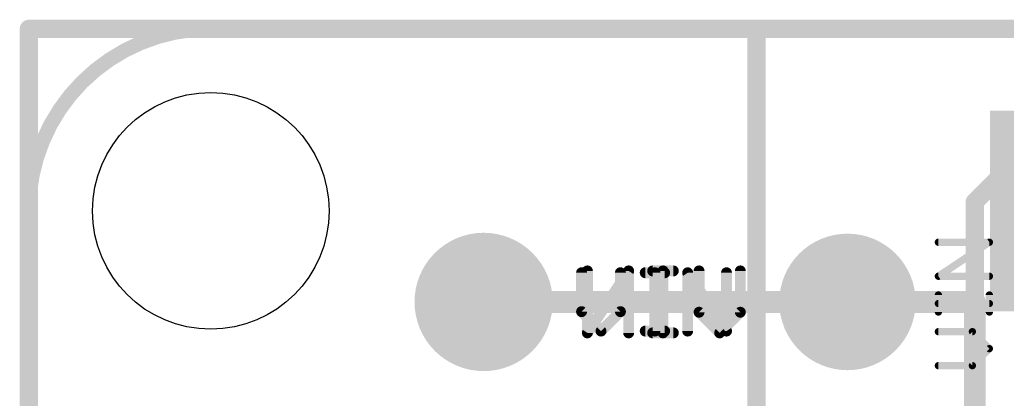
# Model space of a CAD drawing. Extents: x -30 to 77, y -16 to 37.
# Drawn here: x -0.13 to 13.66, y 30.39 to 35.69 of the extents above; entities that cross this region are included whole.
import ezdxf

# ---------------------------------------------------------------- set-up
doc = ezdxf.new("R2010")
doc.units = 0
for name, color, linetype in [('1', 12, 'CONTINUOUS'), ('16', 132, 'CONTINUOUS'), ('17', 110, 'CONTINUOUS'), ('20', 53, 'CONTINUOUS'), ('21', 41, 'CONTINUOUS'), ('22', 40, 'CONTINUOUS'), ('51', 53, 'CONTINUOUS')]:
    doc.layers.add(name, color=color, linetype=linetype)

# ---------------------------------------------------------------- blocks, each defined once
blk = doc.blocks.new('RECT')
blk.add_solid([(-0.5, -0.5), (0.5, -0.5), (-0.5, 0.5), (0.5, 0.5)])
blk = doc.blocks.new('ROUNDP')
at = {"const_width": 0.5}
blk.add_lwpolyline([(0, -0.25, 1), (0, 0.25, 1), (0, -0.25)], format="xyb", dxfattribs=at)

msp = doc.modelspace()

# ---------------------------------------------------------------- linework, layer by layer
at = {"layer": '1'}
for points, const_width in [([(0, 35.56), (0, 0)], 0.254), ([(40.64, 35.56), (0, 35.56)], 0.254), ([(14.859, 34.798), (13.208, 33.147)], 0.254), ([(13.208, 33.147), (13.208, 31.75)], 0.254), ([(6.35, 31.75), (11.43, 31.75)], 0.3048), ([(6.35, 31.75), (11.43, 31.75)], 0.3048), ([(11.43, 31.75), (13.208, 31.75)], 0.3048), ([(13.208, 31.75), (13.208, 22.352)], 0.3048)]:
    msp.add_lwpolyline(points, dxfattribs=dict(at, const_width=const_width))
for points, const_width in [([(0.0635, 35.56, 1), (-0.0635, 35.56)], 0.127), ([(0, 35.6235, 1), (0, 35.4965)], 0.127), ([(13.2715, 33.147, 1), (13.1445, 33.147)], 0.127), ([(13.1631, 33.1919, 1), (13.2529, 33.1021)], 0.127), ([(6.35, 31.8262, 1), (6.35, 31.6738)], 0.1524), ([(6.35, 31.8262, 1), (6.35, 31.6738)], 0.1524), ([(11.43, 31.8262, 1), (11.43, 31.6738)], 0.1524), ([(11.43, 31.6738, 1), (11.43, 31.8262)], 0.1524), ([(11.43, 31.6738, 1), (11.43, 31.8262)], 0.1524), ([(13.2842, 31.75, 1), (13.1318, 31.75)], 0.1524), ([(13.208, 31.6738, 1), (13.208, 31.8262)], 0.1524), ([(13.1445, 31.75, 1), (13.2715, 31.75)], 0.127)]:
    msp.add_lwpolyline(points, format="xyb", dxfattribs=dict(at, const_width=const_width))
at = {"layer": '16', "const_width": 0.254}
for points in [[(0, 35.56), (0, 0)], [(40.64, 35.56), (0, 35.56)]]:
    msp.add_lwpolyline(points, dxfattribs=at)
at = {"layer": '16', "const_width": 0.127}
for points in [[(0.0635, 35.56, 1), (-0.0635, 35.56)], [(0, 35.6235, 1), (0, 35.4965)]]:
    msp.add_lwpolyline(points, format="xyb", dxfattribs=at)
at = {"layer": '20'}
for points, const_width in [([(2.54, 35.56, 0.4142), (0, 33.02)], 0.2032), ([(2.54, 35.6108, 1), (2.54, 35.5092)], 0.1016), ([(2.54, 35.5092, 1), (2.54, 35.6108)], 0.1016), ([(0.0508, 33.02, 1), (-0.0508, 33.02)], 0.1016), ([(-0.0508, 33.02, 1), (0.0508, 33.02)], 0.1016)]:
    msp.add_lwpolyline(points, format="xyb", dxfattribs=dict(at, const_width=const_width))
at = {"layer": '20', "const_width": 0.2032}
for points in [[(2.54, 35.56), (38.1, 35.56)], [(0, 2.54), (0, 33.02)]]:
    msp.add_lwpolyline(points, dxfattribs=at)
at = {"layer": '20'}
msp.add_circle((2.54, 33.02), 1.651, dxfattribs=at)
at = {"layer": '21'}
for points, const_width in [([(10.16, 2.54), (10.16, 35.56)], 0.254), ([(10.16, 35.56), (30.48, 35.56)], 0.254), ([(7.7177, 32.1571), (7.7177, 31.6148)], 0.1524), ([(8.26, 31.6148), (8.26, 32.1571)], 0.1524), ([(8.6065, 32.1571), (8.8776, 32.1571)], 0.1524), ([(8.742, 31.3436), (8.742, 32.1571)], 0.1524), ([(9.1989, 31.3436), (9.1989, 32.1571)], 0.1524), ([(9.1989, 32.1571), (9.7413, 31.3436)], 0.1524), ([(9.7413, 31.3436), (9.7413, 32.1571)], 0.1524), ([(7.7177, 31.6148), (7.9889, 31.3436)], 0.1524), ([(7.9889, 31.3436), (8.26, 31.6148)], 0.1524), ([(8.6065, 31.3436), (8.8776, 31.3436)], 0.1524)]:
    msp.add_lwpolyline(points, dxfattribs=dict(at, const_width=const_width))
for points, const_width in [([(10.2235, 35.56, 1), (10.0965, 35.56)], 0.127), ([(10.16, 35.6235, 1), (10.16, 35.4965)], 0.127), ([(7.7558, 32.1571, 1), (7.6796, 32.1571)], 0.0762), ([(8.2981, 32.1571, 1), (8.2219, 32.1571)], 0.0762), ([(8.6065, 32.1952, 1), (8.6065, 32.119)], 0.0762), ([(8.7801, 32.1571, 1), (8.7039, 32.1571)], 0.0762), ([(8.8776, 32.119, 1), (8.8776, 32.1952)], 0.0762), ([(9.237, 32.1571, 1), (9.1608, 32.1571)], 0.0762), ([(9.2306, 32.1782, 1), (9.1672, 32.136)], 0.0762), ([(9.7794, 32.1571, 1), (9.7032, 32.1571)], 0.0762), ([(7.7447, 31.6417, 1), (7.6908, 31.5878)], 0.0762), ([(7.6796, 31.6148, 1), (7.7558, 31.6148)], 0.0762), ([(8.2219, 31.6148, 1), (8.2981, 31.6148)], 0.0762), ([(8.287, 31.5878, 1), (8.2331, 31.6417)], 0.0762), ([(7.9619, 31.3705, 1), (8.0158, 31.3167)], 0.0762), ([(7.9619, 31.3167, 1), (8.0158, 31.3705)], 0.0762), ([(8.6065, 31.3817, 1), (8.6065, 31.3055)], 0.0762), ([(8.7039, 31.3436, 1), (8.7801, 31.3436)], 0.0762), ([(8.8776, 31.3055, 1), (8.8776, 31.3817)], 0.0762), ([(9.1608, 31.3436, 1), (9.237, 31.3436)], 0.0762), ([(9.7032, 31.3436, 1), (9.7794, 31.3436)], 0.0762), ([(9.7096, 31.3225, 1), (9.773, 31.3647)], 0.0762)]:
    msp.add_lwpolyline(points, format="xyb", dxfattribs=dict(at, const_width=const_width))
at = {"layer": '22', "const_width": 0.1524}
for points in [[(8.375, 32.1825), (7.7987, 31.3182)], [(7.7987, 31.3182), (7.7987, 32.1825)], [(8.375, 31.3182), (8.375, 32.1825)], [(8.9986, 32.1825), (8.7105, 32.1825)], [(8.8546, 31.3182), (8.8546, 32.1825)], [(9.3579, 31.6063), (9.3579, 32.1825)], [(9.9342, 32.1825), (9.9342, 31.6063)], [(9.646, 31.3182), (9.3579, 31.6063)], [(9.9342, 31.6063), (9.646, 31.3182)], [(8.9986, 31.3182), (8.7105, 31.3182)]]:
    msp.add_lwpolyline(points, dxfattribs=at)
at = {"layer": '22', "const_width": 0.0762}
for points in [[(7.8368, 32.1825, 1), (7.7606, 32.1825)], [(8.4131, 32.1825, 1), (8.3369, 32.1825)], [(8.4067, 32.1614, 1), (8.3433, 32.2037)], [(8.7105, 32.2206, 1), (8.7105, 32.1444)], [(8.8927, 32.1825, 1), (8.8165, 32.1825)], [(8.9986, 32.1444, 1), (8.9986, 32.2206)], [(9.396, 32.1825, 1), (9.3198, 32.1825)], [(9.9723, 32.1825, 1), (9.8961, 32.1825)], [(9.3849, 31.6333, 1), (9.331, 31.5794)], [(9.3198, 31.6063, 1), (9.396, 31.6063)], [(9.8961, 31.6063, 1), (9.9723, 31.6063)], [(9.9611, 31.5794, 1), (9.9072, 31.6333)], [(7.767, 31.3393, 1), (7.8304, 31.2971)], [(7.7606, 31.3182, 1), (7.8368, 31.3182)], [(8.3369, 31.3182, 1), (8.4131, 31.3182)], [(8.7105, 31.3563, 1), (8.7105, 31.2801)], [(8.8165, 31.3182, 1), (8.8927, 31.3182)], [(8.9986, 31.2801, 1), (8.9986, 31.3563)], [(9.6191, 31.3451, 1), (9.673, 31.2913)], [(9.6191, 31.2913, 1), (9.673, 31.3451)]]:
    msp.add_lwpolyline(points, format="xyb", dxfattribs=at)
at = {"layer": '51', "const_width": 0.1016}
for points in [[(12.6994, 32.1084), (13.4112, 32.5829)], [(13.4112, 32.5829), (12.6994, 32.5829)], [(13.4112, 32.1084), (12.6994, 32.1084)], [(12.6994, 31.6094), (12.6994, 31.8467)], [(13.4112, 31.6094), (13.4112, 31.8467)], [(13.4112, 31.7281), (12.6994, 31.7281)], [(13.1739, 31.3355), (12.6994, 31.3355)], [(13.4112, 31.0983), (13.1739, 31.3355)], [(13.1739, 30.861), (13.4112, 31.0983)], [(12.6994, 30.861), (13.1739, 30.861)]]:
    msp.add_lwpolyline(points, dxfattribs=at)
at = {"layer": '51', "const_width": 0.0508}
for points in [[(12.6994, 32.6083, 1), (12.6994, 32.5575)], [(13.4253, 32.5618, 1), (13.3971, 32.604)], [(13.4112, 32.5575, 1), (13.4112, 32.6083)], [(12.6994, 32.1338, 1), (12.6994, 32.083)], [(12.6853, 32.1295, 1), (12.7135, 32.0872)], [(13.4112, 32.083, 1), (13.4112, 32.1338)], [(12.7248, 31.8467, 1), (12.674, 31.8467)], [(13.4366, 31.8467, 1), (13.3858, 31.8467)], [(12.6994, 31.7535, 1), (12.6994, 31.7027)], [(13.4112, 31.7027, 1), (13.4112, 31.7535)], [(12.674, 31.6094, 1), (12.7248, 31.6094)], [(13.3858, 31.6094, 1), (13.4366, 31.6094)], [(12.6994, 31.3609, 1), (12.6994, 31.3101)], [(13.1919, 31.3535, 1), (13.156, 31.3176)], [(13.1739, 31.3101, 1), (13.1739, 31.3609)], [(13.4292, 31.0803, 1), (13.3932, 31.1162)], [(13.3932, 31.0803, 1), (13.4292, 31.1162)], [(12.6994, 30.8864, 1), (12.6994, 30.8356)], [(13.156, 30.879, 1), (13.1919, 30.843)], [(13.1739, 30.8356, 1), (13.1739, 30.8864)]]:
    msp.add_lwpolyline(points, format="xyb", dxfattribs=at)

# ---------------------------------------------------------------- block references
at = {"layer": '16', "xscale": 2.8, "yscale": 2.4, "rotation": 270}
msp.add_blockref('RECT', (14.62, 33.02), dxfattribs=at)
at = {"layer": '17', "xscale": 1.9304, "yscale": 1.9304, "rotation": 0.1}
msp.add_blockref('ROUNDP', (6.35, 31.75), dxfattribs=at)
msp.add_blockref('ROUNDP', (6.35, 31.75), dxfattribs=at)
at = {"layer": '17', "xscale": 1.905, "yscale": 1.905}
msp.add_blockref('ROUNDP', (11.43, 31.75), dxfattribs=at)
msp.add_blockref('ROUNDP', (11.43, 31.75), dxfattribs=at)

doc.saveas('drawing.dxf')
